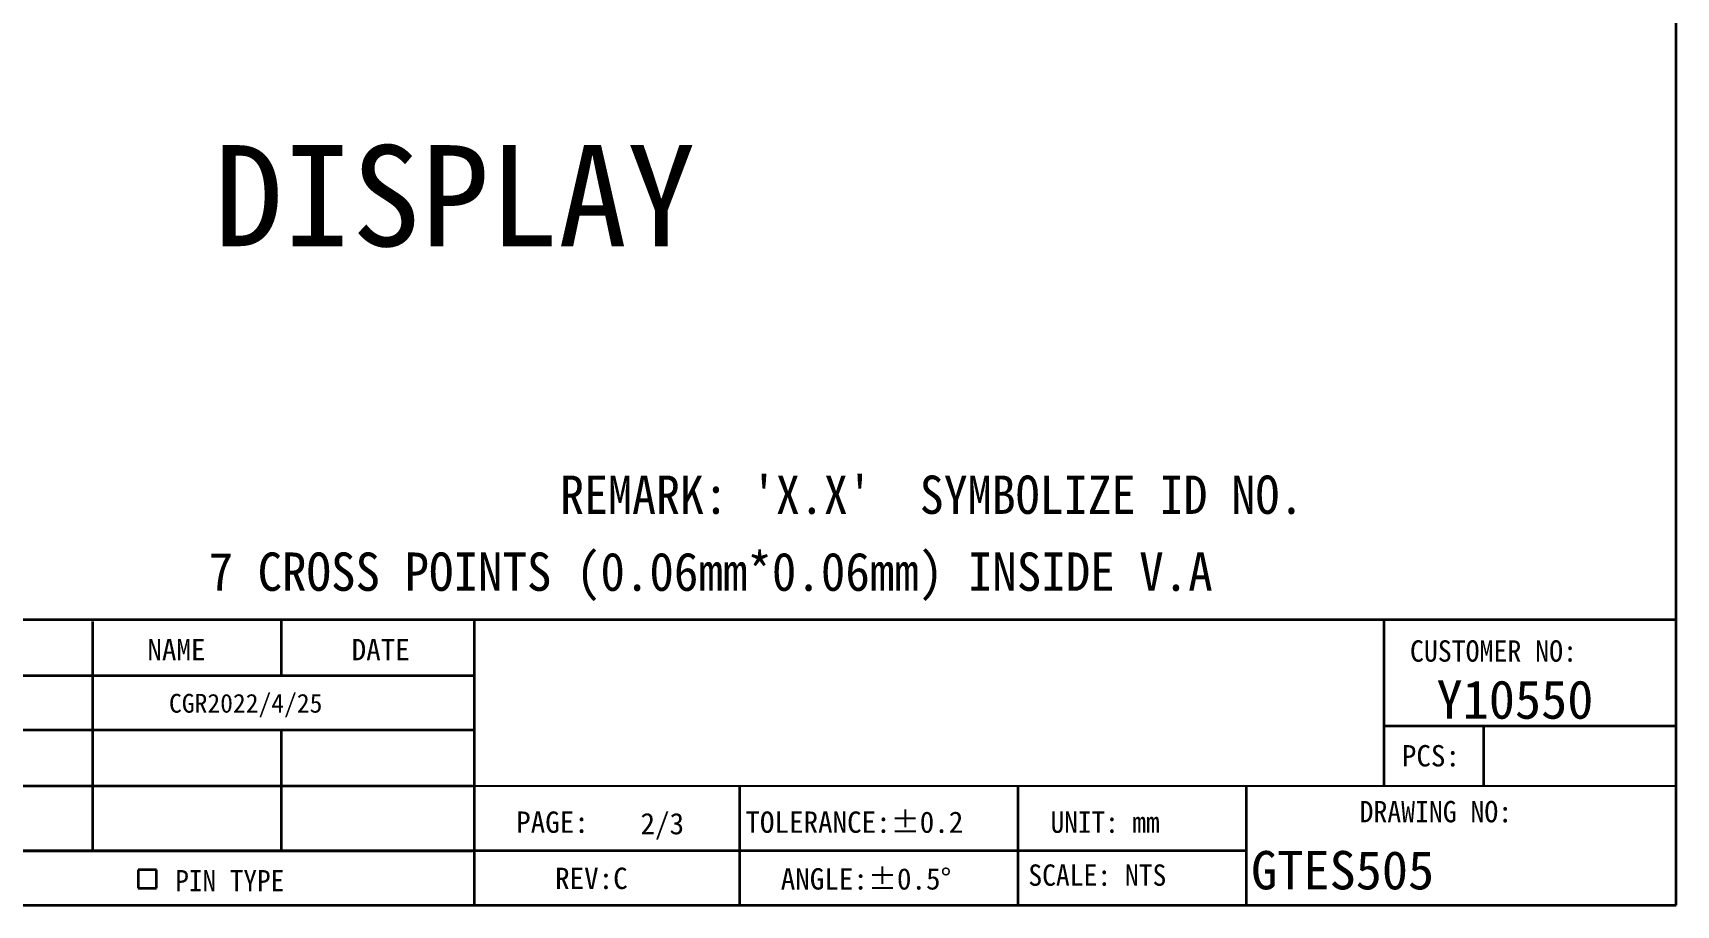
# Paper-space layout 'SW_Model_1' of a CAD drawing. Header units: millimetres. Extents: x 625 to 800, y 257 to 308.
# Drawn here: x 661.92 to 698.12, y 257.14 to 276.36 of the extents above; entities that cross this region are included whole.
import ezdxf

# ---------------------------------------------------------------- set-up
doc = ezdxf.new("R2010")
doc.units = ezdxf.units.MM
doc.layers.add('粗实线层', color=7, linetype='Continuous', lineweight=25)
doc.styles.add('SLDTEXTSTYLE11', font='TXT', dxfattribs={"width": 0.95})
doc.styles.add('SLDTEXTSTYLE12', font='TXT', dxfattribs={"width": 0.9375})
doc.styles.add('SLDTEXTSTYLE13', font='TXT', dxfattribs={"width": 0.954545})
doc.styles.add('SLDTEXTSTYLE22', font='TXT', dxfattribs={"width": 0.958333})
doc.styles.add('SLDTEXTSTYLE23', font='TXT', dxfattribs={"width": 0.919355})
doc.styles.add('SLDTEXTSTYLE25', font='TXT', dxfattribs={"width": 0.939024})
doc.styles.add('SLDTEXTSTYLE6', font='TXT')

psp = doc.layouts.new('SW_Model_1')

# ---------------------------------------------------------------- linework, layer by layer
at = {"lineweight": 35}
for p, q in [((698.117, 257.138), (698.117, 308.248)), ((657.338, 263.431), (698.117, 263.431)), ((663.234, 263.386), (663.234, 258.338)), ((667.391, 263.418), (667.391, 262.198)), ((671.645, 263.418), (671.645, 257.138)), ((691.677, 263.418), (691.677, 259.769)), ((624.855, 262.198), (671.645, 262.198)), ((624.855, 260.999), (671.645, 260.999)), ((667.391, 260.999), (667.391, 258.335)), ((691.677, 261.092), (698.117, 261.092)), ((693.871, 261.092), (693.871, 259.769)), ((624.855, 259.765), (671.606, 259.765)), ((677.488, 259.769), (677.488, 257.138)), ((683.615, 259.769), (683.615, 257.138)), ((688.645, 259.769), (688.645, 257.138)), ((624.855, 258.338), (671.606, 258.338)), ((656.071, 258.343), (670.929, 258.343)), ((670.929, 258.343), (688.645, 258.343)), ((664.648, 257.918), (664.243, 257.918)), ((664.243, 257.918), (664.243, 257.51)), ((664.648, 257.51), (664.648, 257.918)), ((664.243, 257.51), (664.648, 257.51)), ((624.855, 257.138), (698.117, 257.138))]:
    psp.add_line(p, q, dxfattribs=at)
psp.add_line((671.606, 259.769), (698.117, 259.769))

# ---------------------------------------------------------------- texts
at = {"layer": '粗实线层', "attachment_point": 1}
for s, insert, char_height, style in [('DISPLAY', (665.92, 273.883), 2.2266, 'SLDTEXTSTYLE6'), ("REMARK: 'X.X'  SYMBOLIZE ID NO.", (673.536, 266.603), 0.84441, 'SLDTEXTSTYLE23'), ('7 CROSS POINTS (0.06mm*0.06mm) INSIDE V.A', (665.794, 264.908), 0.84441, 'SLDTEXTSTYLE25'), ('NAME', (664.447, 263.003), 0.4703, 'SLDTEXTSTYLE6'), ('DATE', (668.946, 263.003), 0.4703, 'SLDTEXTSTYLE6'), ('CUSTOMER NO:', (692.254, 262.973), 0.47026, 'SLDTEXTSTYLE22'), ('Y10550', (692.839, 262.092), 0.8465, 'SLDTEXTSTYLE6'), ('CGR2022/4/25', (664.923, 261.793), 0.41383, 'SLDTEXTSTYLE6'), ('PCS:', (692.076, 260.665), 0.4703, 'SLDTEXTSTYLE6'), ('PAGE:', (672.569, 259.202), 0.4703, 'SLDTEXTSTYLE6'), ('2/3', (675.307, 259.169), 0.4703, 'SLDTEXTSTYLE6'), ('TOLERANCE:±0.2', (677.618, 259.202), 0.47026, 'SLDTEXTSTYLE6'), ('UNIT: mm', (684.34, 259.202), 0.4703, 'SLDTEXTSTYLE12'), ('DRAWING NO:', (691.145, 259.434), 0.47026, 'SLDTEXTSTYLE13'), ('GTES505', (688.756, 258.332), 0.8465, 'SLDTEXTSTYLE6'), ('PIN TYPE', (665.061, 257.913), 0.4703, 'SLDTEXTSTYLE12'), ('REV:C', (673.426, 257.964), 0.4703, 'SLDTEXTSTYLE6'), ('ANGLE:±0.5°', (678.396, 257.952), 0.47026, 'SLDTEXTSTYLE6'), ('SCALE: NTS', (683.849, 258.035), 0.4703, 'SLDTEXTSTYLE11')]:
    psp.add_mtext(s, dxfattribs=dict(at, insert=insert, char_height=char_height, style=style))

doc.saveas('drawing.dxf')
